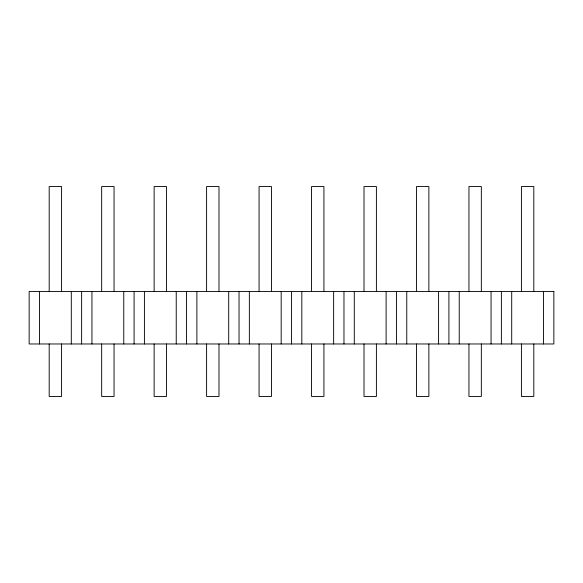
<?xml version="1.0" encoding="UTF-8"?>
<svg xmlns="http://www.w3.org/2000/svg" width="583" height="583" viewBox="0 0 583 583"><rect width="100%" height="100%" fill="white"/><g stroke="black" fill="none" stroke-linecap="round" stroke-linejoin="round"><path stroke-width="0.87" d="M543.524 291.5L543.524 343.97M533.809 291.5L533.809 186.56L521.421 186.56L521.421 291.5M533.809 343.97L533.809 396.44L521.421 396.44L521.421 343.97M511.706 291.5L511.706 343.97M501.38 291.5L501.38 343.97M491.054 291.5L491.054 343.97M481.339 291.5L481.339 186.56L468.951 186.56L468.951 291.5M481.339 343.97L481.339 396.44L468.951 396.44L468.951 343.97M459.236 291.5L459.236 343.97M448.91 291.5L448.91 343.97M438.584 291.5L438.584 343.97M428.869 291.5L428.869 186.56L416.481 186.56L416.481 291.5M428.869 343.97L428.869 396.44L416.481 396.44L416.481 343.97M406.766 291.5L406.766 343.97M396.44 291.5L396.44 343.97M386.114 291.5L386.114 343.97M376.399 291.5L376.399 186.56L364.011 186.56L364.011 291.5M376.399 343.97L376.399 396.44L364.011 396.44L364.011 343.97M354.296 291.5L354.296 343.97M343.97 291.5L343.97 343.97M333.644 291.5L333.644 343.97M323.929 291.5L323.929 186.56L311.541 186.56L311.541 291.5M323.929 343.97L323.929 396.44L311.541 396.44L311.541 343.97M301.826 291.5L301.826 343.97M291.5 291.5L291.5 343.97M281.174 291.5L281.174 343.97M271.459 291.5L271.459 186.56L259.071 186.56L259.071 291.5M271.459 343.97L271.459 396.44L259.071 396.44L259.071 343.97M249.356 291.5L249.356 343.97M239.03 291.5L239.03 343.97M228.704 291.5L228.704 343.97M218.989 291.5L218.989 186.56L206.601 186.56L206.601 291.5M218.989 343.97L218.989 396.44L206.601 396.44L206.601 343.97M196.886 291.5L196.886 343.97M186.56 291.5L186.56 343.97M176.234 291.5L176.234 343.97M166.519 291.5L166.519 186.56L154.131 186.56L154.131 291.5M166.519 343.97L166.519 396.44L154.131 396.44L154.131 343.97M144.416 291.5L144.416 343.97M134.09 291.5L134.09 343.97M123.764 291.5L123.764 343.97M114.049 291.5L114.049 186.56L101.661 186.56L101.661 291.5M114.049 343.97L114.049 396.44L101.661 396.44L101.661 343.97M91.946 291.5L91.946 343.97M81.62 291.5L81.62 343.97M71.294 291.5L71.294 343.97M61.579 291.5L61.579 186.56L49.191 186.56L49.191 291.5M61.579 343.97L61.579 396.44L49.191 396.44L49.191 343.97M39.476 291.5L39.476 343.97M553.85 291.5L29.15 291.5L29.15 343.97L553.85 343.97L553.85 291.5"/></g></svg>
